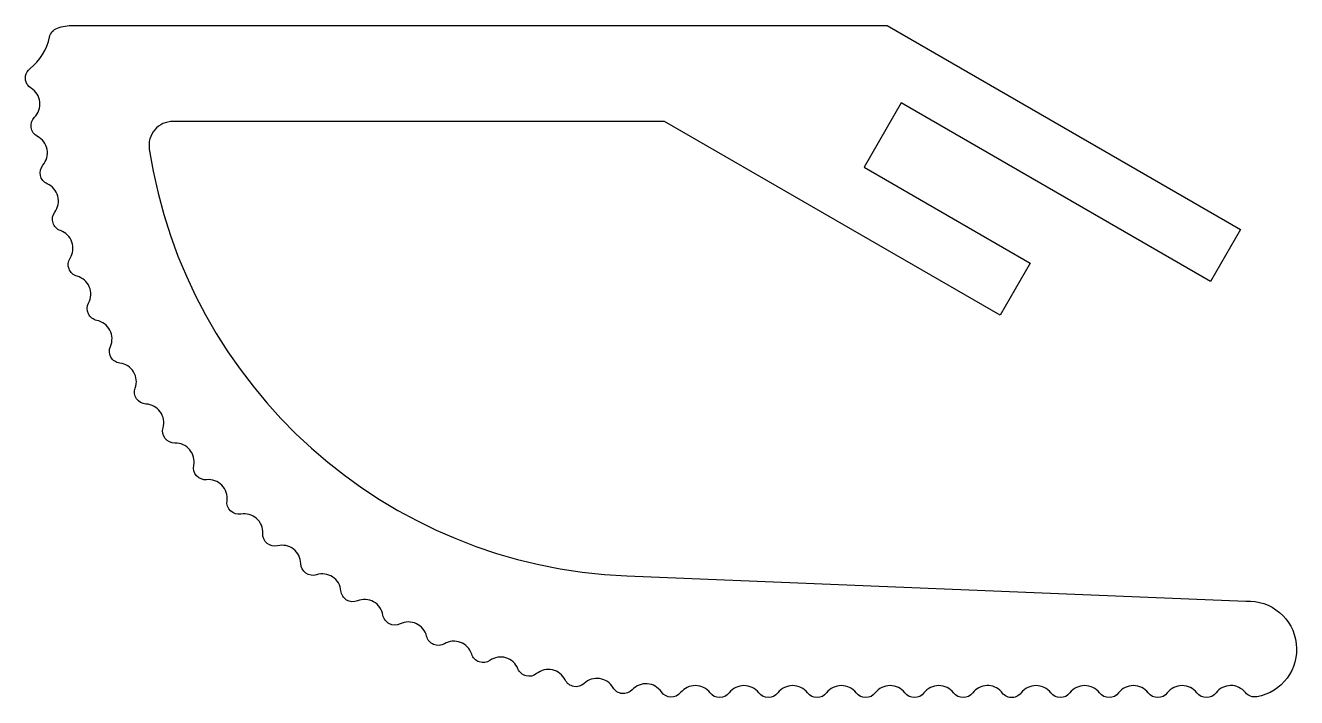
# Model space of a CAD drawing. Extents: x 223.7 to 276.7, y 240.7 to 268.7.
import ezdxf

# ---------------------------------------------------------------- set-up
doc = ezdxf.new("R2010")
doc.units = 0
doc.layers.add('ANA', color=220, linetype='CONTINUOUS')

msp = doc.modelspace()

# ---------------------------------------------------------------- linework, layer by layer
at = {"layer": 'ANA'}
msp.add_lwpolyline([(258.323, 240.943, 0.492665), (257.086, 240.943, -0.492665), (256.294, 240.943, 0.492665), (255.057, 240.943, -0.492665), (254.264, 240.943, 0.492665), (253.027, 240.943, -0.492665), (252.234, 240.943, 0.487072), (251.006, 240.954, -0.504303), (250.202, 240.984, 0.481898), (248.988, 241.072, -0.504504), (248.188, 241.16, 0.481898), (246.984, 241.336, -0.504504), (246.193, 241.482, 0.481898), (245.004, 241.745, -0.504504), (244.226, 241.948, 0.481898), (243.059, 242.297, -0.504504), (242.298, 242.556, 0.481898), (241.16, 242.989, -0.504504), (240.419, 243.302, 0.481898), (239.316, 243.817, -0.504504), (238.6, 244.183, 0.481898), (237.536, 244.776, -0.504504), (236.849, 245.194, 0.481898), (235.832, 245.863, -0.504504), (235.176, 246.329, 0.481898), (234.21, 247.07, -0.504504), (233.591, 247.583, 0.481898), (232.681, 248.392, -0.504504), (232.1, 248.948, 0.481898), (231.252, 249.822, -0.504504), (230.713, 250.419, 0.481898), (229.931, 251.351, -0.504504), (229.436, 251.986, 0.481898), (228.724, 252.973, -0.504504), (228.277, 253.642, 0.481898), (227.638, 254.678, -0.504504), (227.241, 255.378, 0.481898), (226.679, 256.458, -0.504504), (226.334, 257.184, 0.481898), (225.852, 258.302, -0.504504), (225.56, 259.052, 0.481898), (225.161, 260.202, -0.504504), (224.925, 260.971, 0.481898), (224.61, 262.147, -0.504504), (224.43, 262.931, 0.481898), (224.201, 264.127, -0.504504), (224.079, 264.922, 0.481898), (223.938, 266.131, -0.116387), (223.776, 266.294, -0.385687), (223.892, 266.955, 0.178903), (224.705, 268.264, -0.263738), (225.03, 268.635, -0.084545), (225.692, 268.748), (259.615, 268.748), (274.337, 260.248), (273.087, 258.083), (260.198, 265.525), (258.648, 262.84), (265.576, 258.84), (264.325, 256.674), (250.336, 264.748), (229.848, 264.748, 0.459773), (228.86, 263.596, 0.358588), (248.763, 245.813), (274.557, 244.766, -0.939474), (275.02, 240.78, -0.273998), (274.542, 240.958, 0.485329), (273.317, 240.943, -0.492665), (272.524, 240.943, 0.492665), (271.287, 240.943, -0.492665), (270.494, 240.943, 0.492665), (269.257, 240.943, -0.492665), (268.464, 240.943, 0.492665), (267.227, 240.943, -0.492665), (266.435, 240.943, 0.492665), (265.198, 240.943, -0.530351), (264.371, 240.993, 0.467246), (263.176, 240.943, -0.492665), (262.383, 240.943, 0.492665), (261.146, 240.943, -0.492665), (260.353, 240.943, 0.492665), (259.116, 240.943, -0.492665)], format="xyb", close=True, dxfattribs=at)

doc.saveas('drawing.dxf')
